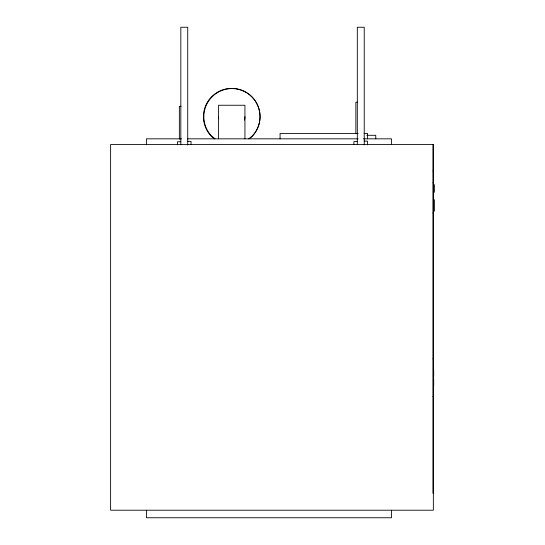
<?xml version="1.0" encoding="UTF-8"?>
<svg xmlns="http://www.w3.org/2000/svg" width="545" height="545" viewBox="0 0 545 545"><rect width="100%" height="100%" fill="white"/><g stroke="black" fill="none" stroke-linecap="round" stroke-linejoin="round"><path stroke-width="0.82" d="M248.84 138.832L251.81 136.55A28.102 28.102 0 0 0 251.81 96.806A28.102 28.102 0 0 0 212.066 96.806A28.102 28.102 0 0 0 212.066 136.55L215.037 138.832M248.97 138.832L251.749 136.693A28.306 28.306 0 0 0 251.749 96.669A28.306 28.306 0 0 0 211.726 96.669A28.306 28.306 0 0 0 211.726 136.693L214.512 138.832M357.581 102.188L355.858 102.188L355.858 133.396M181.083 106.323L179.353 106.323L179.353 139.139M358.167 133.409L280.076 133.409L280.076 138.832M364.108 133.409L367.5 133.409L367.5 138.832M366.819 135.296L375.778 135.296L375.778 138.832M181.587 138.832L146.428 138.832L146.428 144.486M187.276 138.832L358.167 138.832M363.42 138.832L391.501 138.832L391.501 144.486M364.23 141.128L367.528 141.128L367.528 144.922M187.732 141.366L191.029 141.366L191.029 144.452M357.322 141.53L353.923 141.53L353.923 144.595M180.824 141.768L177.425 141.768L177.425 144.827M432.975 170.878L433.35 170.878M432.975 182.82L433.445 182.82M433.445 184.707L434.392 184.707L434.392 192.249L433.445 192.249M433.445 199.79L434.392 199.79L434.392 211.099L433.445 211.099M432.975 212.986L433.445 212.986M432.975 358.848L433.445 358.848M432.975 396.556L433.445 396.556M433.35 493.245L432.975 493.245L432.975 144.486M433.684 369.456L433.684 376.527M433.684 378.884L433.684 385.949M391.501 510.209L391.501 517.75L146.428 517.75L146.428 510.209M364.23 144.922L364.23 27.25L357.322 27.25L357.322 144.595M244.937 138.832L244.937 105.253L218.538 105.253L218.538 138.832M187.732 145.086L187.732 27.25L180.824 27.25L180.824 144.827M244.937 116.678A13.196 13.196 0 0 1 244.487 120.098M218.702 118.749A13.196 13.196 0 0 1 218.538 116.678M433.35 144.486L110.608 144.486L110.608 510.209L433.35 510.209L433.35 144.486"/></g></svg>
